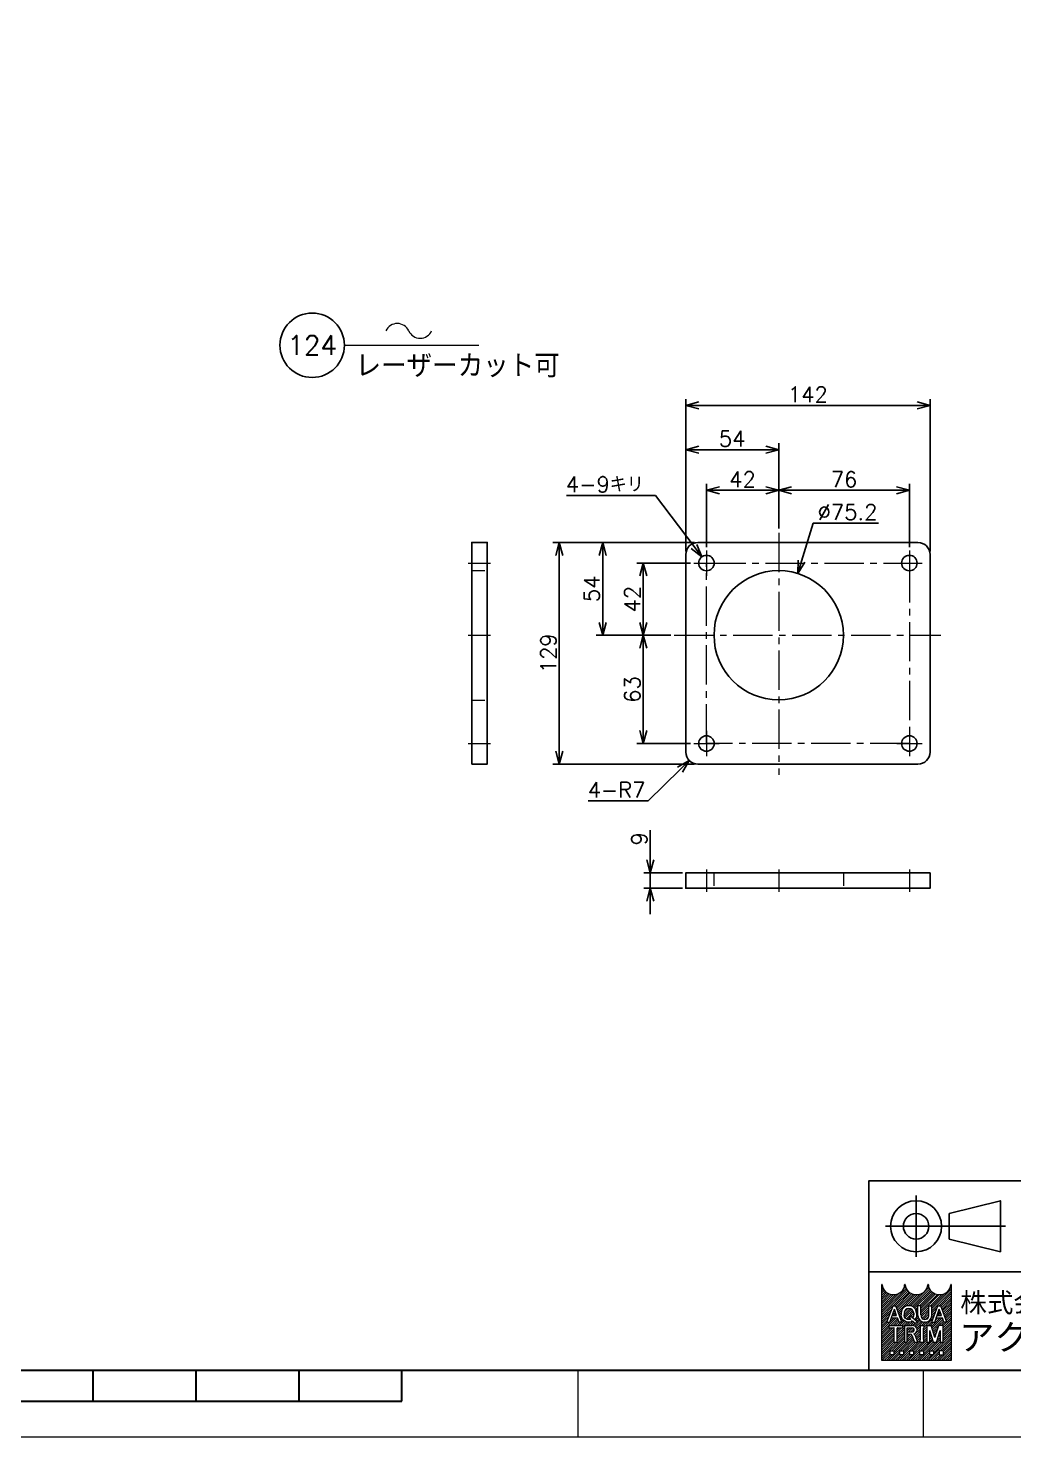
# Model space of a CAD drawing. Header units: millimetres. Extents: x 0 to 2485, y -14 to 1749.
# Drawn here: x 1363 to 1936, y 0 to 820 of the extents above; entities that cross this region are included whole.
import ezdxf
from ezdxf import colors
from ezdxf.entities.mleader import LeaderData, LeaderLine
from ezdxf.enums import TextEntityAlignment as Align
from ezdxf.math import Vec2, Vec3

# ---------------------------------------------------------------- set-up
doc = ezdxf.new("R2010")
doc.units = ezdxf.units.MM
doc.header["$LTSCALE"] = 1.2
doc.header["$PDMODE"] = 99
doc.header["$PDSIZE"] = 1
doc.linetypes.add('CENTER2', pattern=[28.575000000000003, 19.05, -3.175, 3.175, -3.175])
doc.linetypes.add('HIDDEN', pattern=[9.524999999999999, 6.35, -3.175])
for name, color, linetype, lineweight in [('04_HIDDEN', 2, 'HIDDEN', 13), ('05_CENTER', 4, 'CENTER2', 13), ('08_DIM', 3, 'Continuous', 13), ('90_FRAME', 5, 'Continuous', 35)]:
    doc.layers.add(name, color=color, linetype=linetype, lineweight=lineweight)
doc.layers.add('91_BLANK', color=5, linetype='Continuous', lineweight=0, plot=False)
doc.styles.add('KSS_TXT', font='txt.shx', dxfattribs={"bigfont": 'extfont2.shx'})
doc.styles.add('MS_G', font='MS Gothic.ttf')
doc.styles.get("Standard").update_dxf_attribs({"font": 'txt.shx', "bigfont": 'extfont2.shx'})
doc.dimstyles.new('KSS_DIM', dxfattribs={"dimscale": 3, "dimtxt": 3, "dimasz": 2.5, "dimexe": 1.25, "dimexo": 0.625, "dimtad": 1, "dimdsep": 46, "dimtxsty": 'KSS_TXT', "dimblk": 'OPEN30', "dimcen": 0, "dimazin": 2, "dimtfac": 0.75, "dimtmove": 0, "dimatfit": 3, "dimldrblk": 'OPEN30', "dimfxl": 1.25, "dimtolj": 1, "dimarcsym": 0})
doc.dimstyles.new('KSS_DIM$3', dxfattribs={"dimscale": 3, "dimtxt": 3, "dimasz": 2.5, "dimexe": 1.25, "dimexo": 0.625, "dimtad": 1, "dimtih": 1, "dimtoh": 1, "dimdsep": 46, "dimtxsty": 'KSS_TXT', "dimblk": 'OPEN30', "dimcen": 0, "dimazin": 2, "dimtfac": 0.75, "dimtofl": 0, "dimtmove": 0, "dimatfit": 3, "dimldrblk": 'OPEN30', "dimfxl": 1.25, "dimtolj": 1, "dimarcsym": 0})
doc.dimstyles.new('KSS_DIM$4', dxfattribs={"dimscale": 3, "dimtxt": 3, "dimasz": 2.5, "dimexe": 1.25, "dimexo": 0.625, "dimtad": 1, "dimtih": 1, "dimtoh": 1, "dimdsep": 46, "dimtxsty": 'KSS_TXT', "dimblk": 'OPEN30', "dimcen": 0, "dimse1": 1, "dimazin": 2, "dimtfac": 0.75, "dimtofl": 0, "dimtmove": 0, "dimatfit": 3, "dimldrblk": 'OPEN30', "dimfxl": 1.25, "dimtolj": 1, "dimarcsym": 0})

# ---------------------------------------------------------------- blocks, each defined once
blk = doc.blocks.new('_Open30')
at = {"color": 0, "linetype": 'ByBlock', "lineweight": -2}
for p, q in [((-1, 0.26794919), (0, 0)), ((0, 0), (-1, -0.26794919)), ((0, 0), (-1, 0))]:
    blk.add_line(p, q, dxfattribs=at)
blk = doc.blocks.new('*D153')
at = {"layer": '08_DIM', "color": 0, "lineweight": -2, "transparency": 16777216}
for p, q in [((1724.621135479661, 335.6425664907865), (1724.621135479661, 352.8925664907865)), ((1743.395389338264, 328.1425664907865), (1720.871135479661, 328.1425664907865)), ((1724.621135479661, 319.1425664907865), (1724.621135479661, 328.1425664907865)), ((1743.395389338264, 319.1425664907865), (1720.871135479661, 319.1425664907865)), ((1724.621135479661, 311.6425664907865), (1724.621135479661, 304.1425664907865))]:
    blk.add_line(p, q, dxfattribs=at)
at = {"layer": 'Defpoints', "color": 0, "transparency": 16777216}
for p in [(1724.621135479661, 328.1425664907865), (1745.270389338264, 328.1425664907865), (1745.270389338264, 319.1425664907865)]:
    blk.add_point(p, dxfattribs=at)
at = {"layer": '08_DIM', "color": 0, "lineweight": -2, "transparency": 16777216, "xscale": 7.5, "yscale": 7.5, "zscale": 7.5}
for p, rotation in [((1724.621135479661, 328.1425664907865), 270), ((1724.621135479661, 319.1425664907865), 90)]:
    blk.add_blockref('_Open30', p, dxfattribs=dict(at, rotation=rotation))
at = {"layer": '08_DIM', "color": 0, "transparency": 16777216, "insert": (1718.246135479661, 348.0175664907865), "char_height": 9, "attachment_point": 5, "rotation": 90, "style": 'KSS_TXT'}
blk.add_mtext('\\A1;9', dxfattribs=at)
blk = doc.blocks.new('*D204')
at = {"layer": '08_DIM', "color": 0, "lineweight": -2, "transparency": 16777216}
for p, q in [((1736.65188819762, 466.3889527481679), (1716.807289493286, 466.3889527481679)), ((1720.557289493286, 458.8889527481679), (1720.557289493286, 410.8889527522024)), ((1748.054338523503, 403.3889527522024), (1716.807289493286, 403.3889527522024))]:
    blk.add_line(p, q, dxfattribs=at)
at = {"layer": 'Defpoints', "color": 0, "transparency": 16777216}
for p in [(1738.52688819762, 466.3889527481679), (1720.557289493286, 403.3889527522024), (1749.929338523503, 403.3889527522024)]:
    blk.add_point(p, dxfattribs=at)
at = {"layer": '08_DIM', "color": 0, "lineweight": -2, "transparency": 16777216, "xscale": 7.5, "yscale": 7.5, "zscale": 7.5}
for p, rotation in [((1720.557289493286, 466.3889527481679), 90), ((1720.557289493286, 403.3889527522024), 270)]:
    blk.add_blockref('_Open30', p, dxfattribs=dict(at, rotation=rotation))
at = {"layer": '08_DIM', "color": 0, "transparency": 16777216, "insert": (1714.182289493286, 434.8889527501851), "char_height": 9, "attachment_point": 5, "rotation": 90, "style": 'KSS_TXT'}
blk.add_mtext('\\A1;63', dxfattribs=at)
blk = doc.blocks.new('*D205')
at = {"layer": '08_DIM', "color": 0, "lineweight": -2, "transparency": 16777216}
for p, q in [((1748.054338523503, 508.3889527522024), (1716.807289493286, 508.3889527522024)), ((1720.557289493286, 473.8889527481679), (1720.557289493286, 500.8889527522024)), ((1736.65188819762, 466.3889527481679), (1716.807289493286, 466.3889527481679))]:
    blk.add_line(p, q, dxfattribs=at)
at = {"layer": 'Defpoints', "color": 0, "transparency": 16777216}
for p in [(1720.557289493286, 508.3889527522024), (1749.929338523503, 508.3889527522024), (1738.52688819762, 466.3889527481679)]:
    blk.add_point(p, dxfattribs=at)
at = {"layer": '08_DIM', "color": 0, "lineweight": -2, "transparency": 16777216, "xscale": 7.5, "yscale": 7.5, "zscale": 7.5}
for p, rotation in [((1720.557289493286, 508.3889527522024), 90), ((1720.557289493286, 466.3889527481679), 270)]:
    blk.add_blockref('_Open30', p, dxfattribs=dict(at, rotation=rotation))
at = {"layer": '08_DIM', "color": 0, "transparency": 16777216, "insert": (1714.182289493286, 487.3889527501851), "char_height": 9, "attachment_point": 5, "rotation": 90, "style": 'KSS_TXT'}
blk.add_mtext('\\A1;42', dxfattribs=at)
blk = doc.blocks.new('*D206')
at = {"layer": '08_DIM', "color": 0, "lineweight": -2, "transparency": 16777216}
for p, q in [((1799.270389338376, 528.4255874169103), (1799.270389338376, 554.4764686447525)), ((1806.770389338376, 550.7264686447525), (1867.770389334906, 550.7264686447525)), ((1875.270389334906, 517.6050035636054), (1875.270389334906, 554.4764686447525))]:
    blk.add_line(p, q, dxfattribs=at)
at = {"layer": 'Defpoints', "color": 0, "transparency": 16777216}
for p in [(1875.270389334906, 550.7264686447525), (1799.270389338376, 526.5505874169103), (1875.270389334906, 515.7300035636054)]:
    blk.add_point(p, dxfattribs=at)
at = {"layer": '08_DIM', "color": 0, "lineweight": -2, "transparency": 16777216, "xscale": 7.5, "yscale": 7.5, "zscale": 7.5, "rotation": 180}
blk.add_blockref('_Open30', (1799.270389338376, 550.7264686447525), dxfattribs=at)
at = {"layer": '08_DIM', "color": 0, "lineweight": -2, "transparency": 16777216, "xscale": 7.5, "yscale": 7.5, "zscale": 7.5}
blk.add_blockref('_Open30', (1875.270389334906, 550.7264686447525), dxfattribs=at)
at = {"layer": '08_DIM', "color": 0, "transparency": 16777216, "insert": (1837.270389336641, 557.1014686447525), "char_height": 9, "attachment_point": 5, "style": 'KSS_TXT'}
blk.add_mtext('\\A1;76', dxfattribs=at)
blk = doc.blocks.new('*D207')
at = {"layer": '08_DIM', "color": 0, "lineweight": -2, "transparency": 16777216}
for p, q in [((1757.270389334906, 517.6050035636054), (1757.270389334906, 554.4764686447525)), ((1791.770389338376, 550.7264686447525), (1764.770389334906, 550.7264686447525)), ((1799.270389338376, 528.4255874169103), (1799.270389338376, 554.4764686447525))]:
    blk.add_line(p, q, dxfattribs=at)
at = {"layer": 'Defpoints', "color": 0, "transparency": 16777216}
for p in [(1757.270389334906, 550.7264686447525), (1799.270389338376, 526.5505874169103), (1757.270389334906, 515.7300035636054)]:
    blk.add_point(p, dxfattribs=at)
at = {"layer": '08_DIM', "color": 0, "lineweight": -2, "transparency": 16777216, "xscale": 7.5, "yscale": 7.5, "zscale": 7.5, "rotation": 180}
blk.add_blockref('_Open30', (1757.270389334906, 550.7264686447525), dxfattribs=at)
at = {"layer": '08_DIM', "color": 0, "lineweight": -2, "transparency": 16777216, "xscale": 7.5, "yscale": 7.5, "zscale": 7.5}
blk.add_blockref('_Open30', (1799.270389338376, 550.7264686447525), dxfattribs=at)
at = {"layer": '08_DIM', "color": 0, "transparency": 16777216, "insert": (1778.270389336641, 557.1014686447525), "char_height": 9, "attachment_point": 5, "style": 'KSS_TXT'}
blk.add_mtext('\\A1;42', dxfattribs=at)
blk = doc.blocks.new('*D200')
at = {"layer": '08_DIM', "color": 0, "lineweight": -2, "transparency": 16777216}
for p, q in [((1750.395389334906, 520.3889527522024), (1667.975850933384, 520.3889527522024)), ((1671.725850933384, 512.8889527522024), (1671.725850933384, 398.8889527522024)), ((1750.395389334906, 391.3889527522024), (1667.975850933384, 391.3889527522024))]:
    blk.add_line(p, q, dxfattribs=at)
at = {"layer": 'Defpoints', "color": 0, "transparency": 16777216}
for p in [(1752.270389334906, 520.3889527522024), (1671.725850933384, 391.3889527522024), (1752.270389334906, 391.3889527522024)]:
    blk.add_point(p, dxfattribs=at)
at = {"layer": '08_DIM', "color": 0, "lineweight": -2, "transparency": 16777216, "xscale": 7.5, "yscale": 7.5, "zscale": 7.5}
for p, rotation in [((1671.725850933384, 520.3889527522024), 90), ((1671.725850933384, 391.3889527522024), 270)]:
    blk.add_blockref('_Open30', p, dxfattribs=dict(at, rotation=rotation))
at = {"layer": '08_DIM', "color": 0, "transparency": 16777216, "insert": (1665.350850933384, 455.8889527522024), "char_height": 9, "attachment_point": 5, "rotation": 90, "style": 'KSS_TXT'}
blk.add_mtext('\\A1;129', dxfattribs=at)
blk = doc.blocks.new('*D201')
at = {"layer": '08_DIM', "color": 0, "lineweight": -2, "transparency": 16777216}
for p, q in [((1750.395389334906, 520.3889527522024), (1693.234846497611, 520.3889527522024)), ((1696.984846497611, 473.8889527481679), (1696.984846497611, 512.8889527522024)), ((1736.65188819762, 466.3889527481679), (1693.234846497611, 466.3889527481679))]:
    blk.add_line(p, q, dxfattribs=at)
at = {"layer": 'Defpoints', "color": 0, "transparency": 16777216}
for p in [(1696.984846497611, 520.3889527522024), (1752.270389334906, 520.3889527522024), (1738.52688819762, 466.3889527481679)]:
    blk.add_point(p, dxfattribs=at)
at = {"layer": '08_DIM', "color": 0, "lineweight": -2, "transparency": 16777216, "xscale": 7.5, "yscale": 7.5, "zscale": 7.5}
for p, rotation in [((1696.984846497611, 520.3889527522024), 90), ((1696.984846497611, 466.3889527481679), 270)]:
    blk.add_blockref('_Open30', p, dxfattribs=dict(at, rotation=rotation))
at = {"layer": '08_DIM', "color": 0, "transparency": 16777216, "insert": (1690.603596497611, 493.3889527501851), "char_height": 9, "attachment_point": 5, "rotation": 90, "style": 'KSS_TXT'}
blk.add_mtext('\\A1;54', dxfattribs=at)
blk = doc.blocks.new('*D202')
at = {"layer": '08_DIM', "color": 0, "lineweight": -2, "transparency": 16777216}
for p, q in [((1745.270389334906, 515.2639527522024), (1745.270389334906, 603.8538104390391)), ((1879.770389334906, 600.1038104390391), (1752.770389334906, 600.1038104390391)), ((1887.270389334906, 515.2639527522024), (1887.270389334906, 603.8538104390391))]:
    blk.add_line(p, q, dxfattribs=at)
at = {"layer": 'Defpoints', "color": 0, "transparency": 16777216}
for p in [(1745.270389334906, 600.1038104390391), (1745.270389334906, 513.3889527522024), (1887.270389334906, 513.3889527522024)]:
    blk.add_point(p, dxfattribs=at)
at = {"layer": '08_DIM', "color": 0, "lineweight": -2, "transparency": 16777216, "xscale": 7.5, "yscale": 7.5, "zscale": 7.5, "rotation": 180}
blk.add_blockref('_Open30', (1745.270389334906, 600.1038104390391), dxfattribs=at)
at = {"layer": '08_DIM', "color": 0, "lineweight": -2, "transparency": 16777216, "xscale": 7.5, "yscale": 7.5, "zscale": 7.5}
blk.add_blockref('_Open30', (1887.270389334906, 600.1038104390391), dxfattribs=at)
at = {"layer": '08_DIM', "color": 0, "transparency": 16777216, "insert": (1816.270389334906, 606.4788104390391), "char_height": 9, "attachment_point": 5, "style": 'KSS_TXT'}
blk.add_mtext('\\A1;142', dxfattribs=at)
blk = doc.blocks.new('*D203')
at = {"layer": '08_DIM', "color": 0, "lineweight": -2, "transparency": 16777216}
for p, q in [((1745.270389334906, 515.2639527522024), (1745.270389334906, 578.1112385497408)), ((1791.770389338376, 574.3612385497408), (1752.770389334906, 574.3612385497408)), ((1799.270389338376, 528.4255874169103), (1799.270389338376, 578.1112385497408))]:
    blk.add_line(p, q, dxfattribs=at)
at = {"layer": 'Defpoints', "color": 0, "transparency": 16777216}
for p in [(1745.270389334906, 574.3612385497408), (1799.270389338376, 526.5505874169103), (1745.270389334906, 513.3889527522024)]:
    blk.add_point(p, dxfattribs=at)
at = {"layer": '08_DIM', "color": 0, "lineweight": -2, "transparency": 16777216, "xscale": 7.5, "yscale": 7.5, "zscale": 7.5, "rotation": 180}
blk.add_blockref('_Open30', (1745.270389334906, 574.3612385497408), dxfattribs=at)
at = {"layer": '08_DIM', "color": 0, "lineweight": -2, "transparency": 16777216, "xscale": 7.5, "yscale": 7.5, "zscale": 7.5}
blk.add_blockref('_Open30', (1799.270389338376, 574.3612385497408), dxfattribs=at)
at = {"layer": '08_DIM', "color": 0, "transparency": 16777216, "insert": (1772.270389336641, 580.7424885497409), "char_height": 9, "attachment_point": 5, "style": 'KSS_TXT'}
blk.add_mtext('\\A1;54', dxfattribs=at)
blk = doc.blocks.new('*D198')
at = {"layer": '08_DIM', "color": 0, "lineweight": -2, "transparency": 16777216}
for p, q in [((1675.869194992461, 547.8015002441746), (1727.696278325794, 547.8015002441746)), ((1727.696278325794, 547.8015002441746), (1750.068098314646, 517.9872340597699))]:
    blk.add_line(p, q, dxfattribs=at)
at = {"layer": 'Defpoints', "color": 0, "transparency": 16777216}
for p in [(1754.569530202308, 511.9883082425312), (1759.971248467504, 504.7895972618445)]:
    blk.add_point(p, dxfattribs=at)
at = {"layer": '08_DIM', "color": 0, "lineweight": -2, "transparency": 16777216, "xscale": 7.5, "yscale": 7.5, "zscale": 7.5, "rotation": 306.8835723898449}
blk.add_blockref('_Open30', (1754.569530202308, 511.9883082425312), dxfattribs=at)
at = {"layer": '08_DIM', "color": 0, "transparency": 16777216, "insert": (1698.221278325794, 554.1765002441746), "char_height": 9, "attachment_point": 5, "style": 'KSS_TXT'}
blk.add_mtext('\\A1;4-9キリ', dxfattribs=at)
blk = doc.blocks.new('*D199')
at = {"layer": '08_DIM', "color": 0, "lineweight": -2, "transparency": 16777216}
for p, q in [((1723.408336293333, 370.0240805660626), (1741.928654005235, 388.2253652767567)), ((1688.533336293332, 370.0240805660626), (1723.408336293333, 370.0240805660626))]:
    blk.add_line(p, q, dxfattribs=at)
at = {"layer": 'Defpoints', "color": 0, "transparency": 16777216}
for p in [(1747.277827451617, 393.4823932812977), (1752.270389334906, 398.3889527522025)]:
    blk.add_point(p, dxfattribs=at)
at = {"layer": '08_DIM', "color": 0, "lineweight": -2, "transparency": 16777216, "xscale": 7.5, "yscale": 7.5, "zscale": 7.5, "rotation": 44.50223347000259}
blk.add_blockref('_Open30', (1747.277827451617, 393.4823932812977), dxfattribs=at)
at = {"layer": '08_DIM', "color": 0, "transparency": 16777216, "insert": (1705.033336293332, 376.3990805660626), "char_height": 9, "attachment_point": 5, "style": 'KSS_TXT'}
blk.add_mtext('\\A1;4-R7', dxfattribs=at)
blk = doc.blocks.new('AM_BALLOON1')
at = {"transparency": 16777216}
blk.add_circle((0, 0), 5, dxfattribs=at)
blk.add_attdef('B_NUMBER', text='', height=3, dxfattribs=at).set_placement((0, 0), align=Align.MIDDLE_CENTER)
blk = doc.blocks.new('_OPEN')
at = {"color": 0, "linetype": 'ByBlock'}
for p, q in [((-1, 0.1666666666666666), (0, 0)), ((0, 0), (-1, -0.1666666666666666)), ((0, 0), (-1, 0))]:
    blk.add_line(p, q, dxfattribs=at)
blk = doc.blocks.new('p1ba05')
for centre, start, end in [((-2.953558874599082, 0.2854771617432377), 24.22763733453314, 155.5757785718213), ((0, 1.620669598395743), 204.2276373345332, 335.5757785718214)]:
    blk.add_arc(centre, 1.620669598395854, start, end)
blk = doc.blocks.new('*D212')
at = {"layer": '08_DIM', "color": 0, "lineweight": -2, "transparency": 16777216}
for p, q in [((1819.389371895698, 531.6614497970861), (1812.554853937741, 509.4880594713584)), ((1857.326871895698, 531.6614497970861), (1819.389371895698, 531.6614497970861))]:
    blk.add_line(p, q, dxfattribs=at)
at = {"layer": 'Defpoints', "color": 0, "transparency": 16777216}
for p in [(1810.345685766845, 502.3208022558886), (1788.19509290667, 430.4571032421115)]:
    blk.add_point(p, dxfattribs=at)
at = {"layer": '08_DIM', "color": 0, "lineweight": -2, "transparency": 16777216, "xscale": 7.5, "yscale": 7.5, "zscale": 7.5, "rotation": 252.8690995168008}
blk.add_blockref('_Open30', (1810.345685766845, 502.3208022558886), dxfattribs=at)
at = {"layer": '08_DIM', "color": 0, "transparency": 16777216, "insert": (1839.295621895698, 538.0426997970861), "char_height": 9, "attachment_point": 5, "style": 'KSS_TXT'}
blk.add_mtext('\\A1;%%C75.2', dxfattribs=at)

msp = doc.modelspace()

# ---------------------------------------------------------------- hatches: boundary and pattern name
at = {"layer": '90_FRAME', "lineweight": 5}
h = msp.add_hatch(dxfattribs=at)
h.set_pattern_fill('_USER', color=4, scale=0.8999999999999999, angle=45, pattern_type=0)
h.set_pattern_definition([(44.99999999999999, (1.618676378711825e-06, 2.253505044791382e-07), (-0.6363961030678926, 0.6363961030678927), [])])
edge = h.paths.add_edge_path()
edge.add_arc((1899.588008470259, 88.53322716643078), 0.1921192019992239, 90, 180)
edge.add_ellipse((1892.863836400286, 88.53322716643078), major_axis=(-6.532052867973612, 0), ratio=0.8823529411764706, start_angle=360, end_angle=540, ccw=False)
edge.add_arc((1886.139664330313, 88.53322716643078), 0.1921192019992239, 3.187317984128255, 180.0000000000261)
edge.add_ellipse((1879.41549226034, 88.53322716643078), major_axis=(-6.532052867973612, 0), ratio=0.8823529411764706, start_angle=360, end_angle=540, ccw=False)
edge.add_arc((1872.691320190367, 88.53322716643078), 0.1921192019992239, 3.187317984128255, 180)
edge.add_ellipse((1865.967148120394, 88.53322716643078), major_axis=(-6.532052867973612, 0), ratio=0.8823529411764706, start_angle=360, end_angle=540, ccw=False)
edge.add_arc((1859.242976050421, 88.53322716643078), 0.1921192019992239, 3.187317984128255, 90)
edge.add_line((1859.242976050421, 88.72534636843164), (1859.242976050421, 44.34581070661051))
edge.add_line((1859.242976050421, 44.34581070660914), (1899.588008470258, 44.34581070660914))
edge.add_line((1899.588008470259, 44.34581070660914), (1899.588008470259, 88.72534636842892))
h.paths.add_polyline_path([(1865.74865887596, 76.27328990631185), (1867.341559405915, 76.27328990631185), (1870.963850786919, 66.71343841482911), (1870.963850786919, 66.66732980635032), (1869.2393479806, 66.66732980635032), (1868.337576118184, 69.19979812090804), (1864.79106600409, 69.19979812090804), (1865.310986605243, 70.65990405610154), (1867.817655517034, 70.65990405610154), (1866.545109140937, 74.2336276447283), (1863.850870301277, 66.66732980635032), (1862.126367494956, 66.66732980635032), (1862.126367494956, 66.71343841482911)], flags=16)
edge = h.paths.add_edge_path(flags=16)
edge.add_ellipse((1874.972878663752, 72.04666746232823), major_axis=(-4.41874164598215, 0), ratio=0.9565217391304345, start_angle=180, end_angle=360, ccw=False)
edge.add_line((1879.391620309734, 72.04666746232823), (1879.391620309734, 70.89395225033257))
edge.add_ellipse((1874.972878663752, 70.89395225033257), major_axis=(-4.41874164598215, 0), ratio=0.9565217391304345, start_angle=142.1052553177129, end_angle=180, ccw=False)
edge.add_line((1878.459886325773, 68.2979065570932), (1877.221842591249, 69.31806840973667))
edge.add_ellipse((1874.972878663752, 71.00699150604413), major_axis=(2.81759339068797, 0), ratio=0.9950358206786509, start_angle=-37.0427632869818, end_angle=0)
edge.add_line((1877.790468517371, 71.00688266811056), (1877.790468517371, 71.93362820661667))
edge.add_ellipse((1874.972878663752, 71.93362820661667), major_axis=(2.817589853618108, 0), ratio=0.9947182625257323, start_angle=360, end_angle=540)
edge.add_line((1872.155288810134, 71.93362820661667), (1872.155288810134, 71.00689270001811))
edge.add_ellipse((1874.972878663752, 71.00699150604413), major_axis=(2.81759339068797, 0), ratio=0.9950358206786509, start_angle=-180, end_angle=-65.75794872216291)
edge.add_line((1876.129760979784, 68.45060992556154), (1875.34529510154, 69.21408306621669))
edge.add_line((1875.345295101539, 69.21408306621532), (1876.196278994499, 70.1177094440888))
edge.add_line((1876.196278994499, 70.11770944409017), (1879.754446946412, 67.18573934592968))
edge.add_line((1879.754446946411, 67.18573934592831), (1878.642552396182, 66.00506218703885))
edge.add_line((1878.642552396185, 66.00506218704021), (1877.30683889076, 67.30503126572484))
edge.add_ellipse((1874.972878663752, 70.89395225033257), major_axis=(-4.41874164598215, 0), ratio=0.9565217391304345, start_angle=0, end_angle=121.88362473889401, ccw=False)
edge.add_line((1870.55413701777, 70.89395225033257), (1870.55413701777, 72.04666746232823))
h.paths.add_polyline_path([(1871.249574377066, 64.74613778635802), (1871.249574377066, 63.40130337236286), (1868.367786347077, 63.40130337236286, 0.4142135623730951), (1868.175667145076, 63.20918417036336), (1868.175667145076, 55.1401776863965), (1866.446594327085, 55.1401776863965), (1866.446594327085, 63.20918417036336, 0.4142135623730951), (1866.254475125087, 63.40130337236286), (1863.372687095098, 63.40130337236286), (1863.372687095098, 64.74613778635802)], flags=16)
edge = h.paths.add_edge_path(flags=16)
edge.add_line((1872.344622613788, 64.74613778635802), (1876.76336425977, 64.74613778635802))
edge.add_ellipse((1876.763364259767, 62.2192094035824), major_axis=(-3.101209406909273, 5.696829260485673e-16), ratio=0.8148203011203055, start_angle=111.38697473498539, end_angle=270, ccw=False)
edge.add_arc((1877.238942736611, 58.79466770490279), 1.256113525283169, 22.272952259934925, 58.5531130129101, ccw=False)
edge.add_line((1878.401336056555, 59.270759038731), (1880.056692868675, 55.2170253671963))
edge.add_line((1880.056692868676, 55.2170253671963), (1880.056692868676, 55.1401776863965))
edge.add_line((1880.056692868676, 55.1401776863965), (1878.193136609285, 55.1401776863965))
edge.add_line((1878.193136609285, 55.1401776863965), (1876.730737681288, 59.21078879285022))
edge.add_arc((1876.017858690681, 58.92380421281149), 0.7684768079969029, 21.92829786654815, 90)
edge.add_line((1876.017858690681, 59.69228102080677), (1874.131331192379, 59.69228102080677))
edge.add_line((1874.131331192378, 59.69228102080677), (1874.131331192378, 61.03711543480193))
edge.add_line((1874.131331192378, 61.03711543480193), (1876.993907302165, 61.03711543480193))
edge.add_arc((1876.952688461248, 62.2192094035824), 1.182812387436692, 271.9970571044071, 448.0029428955929)
edge.add_line((1876.993907302169, 63.40130337236286), (1874.073695431781, 63.40130337236286))
edge.add_line((1874.07369543178, 63.40130337236286), (1874.07369543178, 55.1401776863965))
edge.add_line((1874.07369543178, 55.1401776863965), (1872.344622613787, 55.1401776863965))
edge.add_line((1872.344622613788, 55.1401776863965), (1872.344622613788, 64.74613778635802))
h.paths.add_polyline_path([(1880.279711314415, 76.27328990631185), (1882.008784132409, 76.27328990631185), (1882.008784132409, 70.89395225033257, 0.175030561155744), (1882.77154886013, 68.69229825490964, 0.2571496110314638), (1885.85688025267, 68.69229825490964, 0.1750305611562702), (1886.619644980389, 70.8939522503394), (1886.619644980389, 76.27328990631185), (1888.348717798383, 76.27328990631185), (1888.348717798383, 70.54640406355583, -0.3793912406243967), (1884.602393359398, 66.66732980635032), (1884.026035753398, 66.66732980635032, -0.3793912406243716), (1880.279711314415, 70.54640406355583)], flags=16)
h.paths.add_polyline_path([(1881.51362483408, 64.74613778635802), (1883.626936056073, 64.74613778635802), (1883.626936056073, 63.40130337236286, 0.4142135623730951), (1883.434816854075, 63.20918417036336), (1883.434816854075, 56.6771313023898, 0.4142135623730951), (1883.626936056073, 56.48501210039166), (1883.626936056073, 55.1401776863965), (1881.51362483408, 55.1401776863965), (1881.51362483408, 56.48501210039166, 0.4142135623730951), (1881.705744036081, 56.6771313023898), (1881.705744036081, 63.20918417036336, 0.4142135623730951), (1881.51362483408, 63.40130337236286)], flags=16)
h.paths.add_polyline_path([(1885.357880967784, 64.74613778635802), (1887.86687885384, 64.74613778635802), (1890.160861017764, 57.76948065171172), (1892.454843181689, 64.74613778635802), (1894.965433245796, 64.74613778635802), (1894.965433245796, 55.1401776863965), (1893.236360427805, 55.1401776863965), (1893.236360427805, 61.86434975636956), (1891.025397426761, 55.1401776863965), (1889.29632460877, 55.1401776863965), (1887.085361607724, 61.86434975636956), (1887.086953785778, 55.1401776863965), (1885.357880967784, 55.1401776863965)], flags=16)
h.paths.add_polyline_path([(1891.873663518764, 76.27328990631185), (1893.466564048719, 76.27328990631185), (1897.088855429723, 66.71343841482911), (1897.088855429723, 66.66732980635032), (1895.364352623402, 66.66732980635032), (1894.462580760988, 69.19979812090804), (1890.916070646894, 69.19979812090804), (1891.435991248044, 70.65990405610154), (1893.942660159838, 70.65990405610154), (1892.670113783741, 74.2336276447283), (1889.975874944079, 66.66732980635032), (1888.251372137757, 66.66732980635032), (1888.251372137757, 66.71343841482911)], flags=16)
h.paths.add_polyline_path([(1863.853836898403, 50.10938676658606), (1866.159267322392, 50.10938676658606), (1866.159267322392, 47.80395634259611), (1863.853836898403, 47.80395634259611)], flags=16)
h.paths.add_polyline_path([(1869.61741295838, 50.10938676658606), (1871.922843382369, 50.10938676658606), (1871.922843382369, 47.80395634259611), (1869.61741295838, 47.80395634259611)], flags=16)
h.paths.add_polyline_path([(1875.380989018357, 50.10938676658606), (1877.686419442346, 50.10938676658606), (1877.686419442346, 47.80395634259611), (1875.380989018357, 47.80395634259611)], flags=16)
h.paths.add_polyline_path([(1881.144565078334, 50.10938676658606), (1883.449995502323, 50.10938676658606), (1883.449995502323, 47.80395634259611), (1881.144565078334, 47.80395634259611)], flags=16)
h.paths.add_polyline_path([(1886.908141138311, 50.10938676658606), (1889.2135715623, 50.10938676658606), (1889.2135715623, 47.80395634259611), (1886.908141138311, 47.80395634259611)], flags=16)
h.paths.add_polyline_path([(1892.671717198288, 50.10938676658606), (1894.977147622277, 50.10938676658606), (1894.977147622277, 47.80395634259611), (1892.671717198288, 47.80395634259611)], flags=16)

# ---------------------------------------------------------------- linework, layer by layer
at = {"color": 0}
for points in [[(1620.799498972701, 391.3889527429219), (1620.799498972701, 520.3889527429219), (1629.799498972701, 520.3889527429219), (1629.799498972701, 391.3889527429219)], [(1887.270389338264, 328.1425664907865), (1745.270389338264, 328.1425664907865), (1745.270389338264, 319.1425664907865), (1887.270389338264, 319.1425664907865)]]:
    msp.add_lwpolyline(points, close=True, dxfattribs=at)
msp.add_lwpolyline([(1880.270389336642, 391.3889527459596), (1752.270389336642, 391.3889527459596, -0.414213562373095), (1745.270389336642, 398.3889527459596), (1745.270389336642, 513.3889527459596, -0.414213562373095), (1752.270389336642, 520.3889527459596), (1880.270389336642, 520.3889527459596, -0.414213562373095), (1887.270389336642, 513.3889527459596), (1887.270389336642, 398.3889527459596, -0.414213562373095)], format="xyb", close=True, dxfattribs=at)
for centre, radius in [((1757.270389336642, 508.3889527459451), 4.5), ((1875.270389336642, 508.3889527459451), 4.5), ((1799.270389336642, 466.3889527459596), 37.60000000304046), ((1757.270389336642, 403.3889527459451), 4.5), ((1875.270389336642, 403.3889527459451), 4.5)]:
    msp.add_circle(centre, radius, dxfattribs=at)
at = {"layer": '04_HIDDEN'}
for p, q in [((1620.799498972701, 504.1389527396695), (1629.799498972701, 504.1389527396695)), ((1620.799498972701, 428.6389527429219), (1629.799498972701, 428.6389527429219)), ((1761.520389341524, 328.1425664907865), (1761.520389341524, 319.1425664907865)), ((1837.020389338264, 328.1425664907865), (1837.020389338264, 319.1425664907865))]:
    msp.add_line(p, q, dxfattribs=at)
at = {"layer": '05_CENTER'}
for p, q in [((1799.270389338384, 526.0188520635611), (1799.270389338376, 385.2273180874945)), ((1618.799498972701, 508.3889527412957), (1631.799498972701, 508.3889527412957)), ((1749.929338525239, 508.3889527459596), (1764.611440148044, 508.3889527459596)), ((1757.270389336642, 515.7300035573335), (1757.270389336642, 501.0479019345566)), ((1867.929338525239, 508.3889527459596), (1882.611440148044, 508.3889527459596)), ((1875.270389336642, 515.7300035573335), (1875.270389336642, 501.0479019345566)), ((1618.799498972701, 466.3889527412957), (1631.799498972701, 466.3889527412957)), ((1738.52688819762, 466.3889527481679), (1893.650942895026, 466.3889527481679)), ((1757.270389336642, 410.7300035573335), (1757.270389336642, 396.0479019345566)), ((1875.270389336642, 410.7300035573335), (1875.270389336642, 396.0479019345566)), ((1618.799498972701, 403.3889527412994), (1631.799498972701, 403.3889527412994)), ((1749.929338525239, 403.3889527459596), (1764.611440148044, 403.3889527459596)), ((1867.929338525239, 403.3889527459596), (1882.611440148044, 403.3889527459596)), ((1757.270389339894, 330.1425664907865), (1757.270389339894, 317.1425664907865)), ((1799.270389339894, 330.1425664907865), (1799.270389339894, 317.1425664907865)), ((1875.270389339894, 330.1425664907865), (1875.270389339894, 317.1425664907865))]:
    msp.add_line(p, q, dxfattribs=at)
msp.add_lwpolyline([(1757.270389334906, 508.3889527522024), (1875.270389334906, 508.3889527522024), (1875.270389334906, 403.3889527522024), (1757.270389334906, 403.3889527522024)], close=True, dxfattribs=at)
at = {"layer": '08_DIM'}
msp.add_line((1546.807112460921, 635.0937880433848), (1624.868288206097, 635.0937880433848), dxfattribs=at)
at = {"layer": '90_FRAME', "color": 0, "lineweight": 25}
for p, q in [((1879.189293480964, 104.6883611794999), (1879.189293480964, 140.3283611793556)), ((1861.369293481036, 122.508361179425), (1931.164293480753, 122.508361179425)), ((2095.038222051475, 95.99050403667542), (1851.716793481075, 95.99050403667542))]:
    msp.add_line(p, q, dxfattribs=at)
at = {"layer": '90_FRAME', "color": 4, "lineweight": 5}
for p, q in [((1859.242976050421, 44.34581070660914), (1859.242976050421, 88.72534636843164)), ((1899.588008470259, 88.72534636843164), (1899.588008470259, 44.34581070660914)), ((1862.126367494956, 66.71343841482911), (1865.74865887596, 76.27328990631185)), ((1863.850870301277, 66.66732980635032), (1866.545109140937, 74.2336276447283)), ((1865.74865887596, 76.27328990631185), (1867.341559405915, 76.27328990631185)), ((1867.817655517034, 70.65990405610154), (1866.545109140937, 74.2336276447283)), ((1870.963850786919, 66.71343841482911), (1867.341559405915, 76.27328990631185)), ((1880.279711314415, 70.54640406355583), (1880.279711314415, 76.27328990631185)), ((1882.008784132409, 76.27328990631185), (1880.279711314415, 76.27328990631185)), ((1882.008784132409, 70.89395225033257), (1882.008784132409, 76.27328990631185)), ((1886.619644980389, 70.89395225033257), (1886.619644980389, 76.27328990631185)), ((1886.619644980389, 76.27328990631185), (1888.348717798383, 76.27328990631185)), ((1888.251372137757, 66.71343841482911), (1891.873663518764, 76.27328990631185)), ((1888.348717798383, 70.54640406355583), (1888.348717798383, 76.27328990631185)), ((1889.975874944079, 66.66732980635032), (1892.670113783741, 74.2336276447283)), ((1891.873663518764, 76.27328990631185), (1893.466564048719, 76.27328990631185)), ((1893.942660159838, 70.65990405610154), (1892.670113783741, 74.2336276447283)), ((1897.088855429723, 66.71343841482911), (1893.466564048719, 76.27328990631185)), ((1862.126367494956, 66.66732980635032), (1862.126367494956, 66.71343841482911)), ((1862.126367494956, 66.71343841482911), (1862.126367494956, 66.71343841482911)), ((1862.126367494956, 66.66732980635032), (1862.126367494956, 66.71343841482911)), ((1862.126367494956, 66.66732980635032), (1863.850870301277, 66.66732980635032)), ((1864.79106600409, 69.19979812090804), (1865.310986605243, 70.65990405610154)), ((1864.79106600409, 69.19979812090804), (1868.337576118184, 69.19979812090804)), ((1865.310986605243, 70.65990405610154), (1867.817655517034, 70.65990405610154)), ((1869.2393479806, 66.66732980635032), (1868.337576118184, 69.19979812090804)), ((1870.963850786919, 66.66732980635032), (1869.2393479806, 66.66732980635032)), ((1870.55413701777, 72.04666746232823), (1870.55413701777, 70.89395225033257)), ((1870.963850786919, 66.66732980635032), (1870.963850786919, 66.71343841482911)), ((1872.155288810134, 71.93362820661667), (1872.155288810134, 71.01145603702042)), ((1875.345295101539, 69.21408306621532), (1876.196278994499, 70.11770944409017)), ((1875.345295101539, 69.21408306621532), (1876.129760979784, 68.45060992556154)), ((1876.196278994499, 70.11770944409017), (1879.754446946411, 67.18573934592831)), ((1877.221842591249, 69.31806840973667), (1878.459886325773, 68.2979065570932)), ((1877.30683889076, 67.30503126572484), (1878.642552396185, 66.00506218704021)), ((1877.790468517371, 71.93362820661667), (1877.790468517371, 71.01145603702042)), ((1878.642552396185, 66.00506218704021), (1879.754446946411, 67.18573934592831)), ((1879.391620309734, 72.04666746232823), (1879.391620309734, 70.89395225033257)), ((1884.602393359398, 66.66732980635032), (1884.0260357534, 66.66732980635032)), ((1888.251372137757, 66.66732980635032), (1888.251372137757, 66.71343841482911)), ((1888.251372137757, 66.71343841482911), (1888.251372137757, 66.71343841482911)), ((1888.251372137757, 66.66732980635032), (1888.251372137757, 66.71343841482911)), ((1888.251372137757, 66.66732980635032), (1889.975874944079, 66.66732980635032)), ((1890.916070646894, 69.19979812090804), (1891.435991248044, 70.65990405610154)), ((1890.916070646894, 69.19979812090804), (1894.462580760988, 69.19979812090804)), ((1891.435991248044, 70.65990405610154), (1893.942660159838, 70.65990405610154)), ((1895.364352623402, 66.66732980635032), (1894.462580760988, 69.19979812090804)), ((1897.088855429723, 66.66732980635032), (1895.364352623402, 66.66732980635032)), ((1897.088855429723, 66.66732980635032), (1897.088855429723, 66.71343841482911)), ((1863.372687095098, 64.74613778635802), (1871.249574377066, 64.74613778635802)), ((1863.372687095098, 64.74613778635802), (1863.372687095098, 63.40130337236286)), ((1863.372687095098, 63.40130337236286), (1866.254475125087, 63.40130337236286)), ((1866.446594327085, 55.1401776863965), (1866.446594327085, 63.20918417036336)), ((1868.175667145076, 55.1401776863965), (1868.175667145076, 63.20918417036336)), ((1868.367786347077, 63.40130337236286), (1871.249574377066, 63.40130337236286)), ((1871.249574377066, 64.74613778635802), (1871.249574377066, 63.40130337236286)), ((1872.344622613788, 64.74613778635802), (1872.344622613788, 55.1401776863965)), ((1872.344622613788, 64.74613778635802), (1876.763364259767, 64.74613778635802)), ((1874.07369543178, 55.1401776863965), (1874.07369543178, 63.40130337236286)), ((1874.07369543178, 63.40130337236286), (1876.993907302169, 63.40130337236286)), ((1874.131331192378, 59.69228102080677), (1874.131331192378, 61.03711543480193)), ((1874.131331192378, 61.03711543480193), (1876.993907302169, 61.03711543480193)), ((1874.131331192378, 59.69228102080677), (1876.017858690681, 59.69228102080677)), ((1876.730737681288, 59.21078879285022), (1878.193136609285, 55.1401776863965)), ((1878.401336056555, 59.27075903873236), (1880.056692868676, 55.2170253671963)), ((1881.51362483408, 64.74613778635802), (1883.626936056073, 64.74613778635802)), ((1881.51362483408, 64.74613778635802), (1881.51362483408, 63.40130337236286)), ((1881.705744036081, 56.6771313023898), (1881.705744036081, 63.20918417036336)), ((1883.434816854075, 56.6771313023898), (1883.434816854075, 63.20918417036336)), ((1883.626936056073, 64.74613778635802), (1883.626936056073, 63.40130337236286)), ((1885.357880967784, 64.74613778635802), (1885.357880967784, 55.1401776863965)), ((1885.357880967784, 64.74613778635802), (1887.86687885384, 64.74613778635802)), ((1887.086953785778, 55.1401776863965), (1887.085361607724, 61.86434975636956)), ((1889.29632460877, 55.1401776863965), (1887.085361607724, 61.86434975636956)), ((1890.160861017764, 57.76948065171172), (1887.86687885384, 64.74613778635802)), ((1890.160861017764, 57.76948065171172), (1892.454843181689, 64.74613778635802)), ((1891.025397426761, 55.1401776863965), (1893.236360427805, 61.86434975636956)), ((1894.965433245796, 64.74613778635802), (1892.454843181689, 64.74613778635802)), ((1893.236360427805, 61.86434975636956), (1893.236360427805, 55.1401776863965)), ((1894.965433245796, 55.1401776863965), (1894.965433245796, 64.74613778635802)), ((1863.853836898403, 50.10938676658606), (1866.159267322392, 50.10938676658606)), ((1863.853836898403, 50.10938676658606), (1863.853836898403, 47.80395634259611)), ((1866.159267322392, 50.10938676658606), (1866.159267322392, 47.80395634259611)), ((1866.446594327085, 55.1401776863965), (1868.175667145076, 55.1401776863965)), ((1869.61741295838, 50.10938676658606), (1871.922843382369, 50.10938676658606)), ((1869.61741295838, 50.10938676658606), (1869.61741295838, 47.80395634259611)), ((1871.922843382369, 50.10938676658606), (1871.922843382369, 47.80395634259611)), ((1872.344622613788, 55.1401776863965), (1874.07369543178, 55.1401776863965)), ((1875.380989018357, 50.10938676658606), (1877.686419442346, 50.10938676658606)), ((1875.380989018357, 50.10938676658606), (1875.380989018357, 47.80395634259611)), ((1877.686419442346, 50.10938676658606), (1877.686419442346, 47.80395634259611)), ((1878.193136609285, 55.1401776863965), (1880.056692868676, 55.1401776863965)), ((1880.056692868676, 55.2170253671963), (1880.056692868676, 55.1401776863965)), ((1881.144565078334, 50.10938676658606), (1883.449995502323, 50.10938676658606)), ((1881.144565078334, 50.10938676658606), (1881.144565078334, 47.80395634259611)), ((1881.51362483408, 55.1401776863965), (1881.51362483408, 56.48501210039166)), ((1881.51362483408, 55.1401776863965), (1883.626936056073, 55.1401776863965)), ((1883.449995502323, 50.10938676658606), (1883.449995502323, 47.80395634259611)), ((1883.626936056073, 55.1401776863965), (1883.626936056073, 56.48501210039166)), ((1885.357880967784, 55.1401776863965), (1887.086953785778, 55.1401776863965)), ((1886.908141138311, 50.10938676658606), (1889.2135715623, 50.10938676658606)), ((1886.908141138311, 50.10938676658606), (1886.908141138311, 47.80395634259611)), ((1889.2135715623, 50.10938676658606), (1889.2135715623, 47.80395634259611)), ((1889.29632460877, 55.1401776863965), (1891.025397426761, 55.1401776863965)), ((1894.977147622277, 50.10938676658606), (1892.671717198288, 50.10938676658606)), ((1892.671717198288, 50.10938676658606), (1892.671717198288, 47.80395634259611)), ((1893.236360427805, 55.1401776863965), (1894.965433245796, 55.1401776863965)), ((1894.977147622277, 50.10938676658606), (1894.977147622277, 47.80395634259611)), ((1899.588008470259, 44.34581070660914), (1859.242976050421, 44.34581070660914)), ((1866.159267322392, 47.80395634259611), (1863.853836898403, 47.80395634259611)), ((1871.922843382369, 47.80395634259611), (1869.61741295838, 47.80395634259611)), ((1877.686419442346, 47.80395634259611), (1875.380989018357, 47.80395634259611)), ((1883.449995502323, 47.80395634259611), (1881.144565078334, 47.80395634259611)), ((1889.2135715623, 47.80395634259611), (1886.908141138311, 47.80395634259611)), ((1892.671717198288, 47.80395634259611), (1894.977147622277, 47.80395634259611))]:
    msp.add_line(p, q, dxfattribs=at)
at = {"layer": '90_FRAME'}
for p, q in [((1400.7758220531, 20.76464689412035), (1400.7758220531, 38.71193260833725)), ((1460.600107767146, 20.76464689412035), (1460.600107767146, 38.71193260833725)), ((1520.424393481192, 20.76464689412035), (1520.424393481192, 38.71193260833725)), ((1580.248679195238, 20.76464689412035), (1580.248679195238, 38.71193260833725)), ((982.0058220547922, 20.76464689412035), (1580.248679195238, 20.76464689412035))]:
    msp.add_line(p, q, dxfattribs=at)
at = {"layer": '90_FRAME', "color": 4, "lineweight": 13}
for p, q in [((1682.727680623387, -1.126752522395691e-07), (1682.727680623387, 38.71193260833725)), ((1883.527895622576, -1.126752522395691e-07), (1883.527895622576, 38.71193260833725))]:
    msp.add_line(p, q, dxfattribs=at)
at = {"layer": '90_FRAME'}
msp.add_lwpolyline([(116.5377077713537, 38.71193260833725), (2445.716793478676, 38.71193260833724), (2445.716793478676, 1703.8736141732), (116.5377077713537, 1703.8736141732)], close=True, dxfattribs=at)
at = {"layer": '90_FRAME', "color": 0, "lineweight": 25}
msp.add_lwpolyline([(1851.716793481075, 38.71193260833724), (2445.716793478676, 38.71193260833724), (2445.716793478676, 149.0262183221773), (1851.716793481075, 149.0262183221773)], close=True, dxfattribs=at)
msp.add_lwpolyline([(1898.494293480888, 129.9333611793961), (1928.194293480767, 137.3583611793671), (1928.194293480767, 107.6583611794883), (1898.494293480888, 115.0833611794566), (1898.494293480888, 129.9333611793961)], dxfattribs=at)
for radius in [14.84999999994, 7.42499999997]:
    msp.add_circle((1879.189293480964, 122.508361179425), radius, dxfattribs=at)
at = {"layer": '90_FRAME', "color": 4, "lineweight": 5}
for centre, radius, start, end in [((1859.242976050421, 88.53322716643078), 0.1921192019992239, 0, 90), ((1872.691320190367, 88.53322716643078), 0.1921192019992239, 0, 180), ((1872.691320190367, 88.53322716643078), 0.1921192019992239, 0, 90), ((1886.139664330313, 88.53322716643078), 0.1921192019992239, 0, 180), ((1899.588008470259, 88.53322716643078), 0.1921192019992239, 90, 180), ((1884.341069268742, 70.72017815694625), 4.065073906918949, 182.4500309922613, 265.5552572885243), ((1885.438498136015, 70.84922210436451), 3.430005675286981, 179.2527938813868, 218.9645718468802), ((1884.3142145564, 71.49349927226166), 3.197896901100096, 241.157727808319, 298.842272191681), ((1884.287359844056, 70.72017815694625), 4.065073906918949, 274.4447427114757, 357.5499690077386), ((1883.189930976783, 70.84922210436451), 3.430005675286595, 321.0354281531198, 0.7472061186132525), ((1866.254475125087, 63.20918417036336), 0.1921192019992239, 0, 90), ((1868.367786347077, 63.20918417036336), 0.1921192019992239, 90, 180), ((1876.017858690681, 58.92380421281149), 0.7684768079968956, 21.92829786655025, 90), ((1876.952688461248, 62.2192094035824), 1.182812387436692, 271.997057104354, 88.00294289554164), ((1877.238942736611, 58.79466770490279), 1.256113525283191, 22.27295225998095, 58.55311301286322), ((1881.51362483408, 63.20918417036336), 0.1921192019992239, 0, 90), ((1883.626936056073, 63.20918417036336), 0.1921192019992239, 90, 180), ((1881.51362483408, 56.6771313023898), 0.1921192019992239, 270, 0), ((1883.626936056073, 56.6771313023898), 0.1921192019992239, 180, 270)]:
    msp.add_arc(centre, radius, start, end, dxfattribs=at)
for centre, major_axis, ratio, start_param, end_param in [((1865.967148120394, 88.53322716643078), (-6.532052867973612, 0), 0.8823529411764706, 6.283185307179586, 9.42477796076938), ((1879.41549226034, 88.53322716643078), (-6.532052867973612, 0), 0.8823529411764706, 6.283185307179586, 9.42477796076938), ((1892.863836400286, 88.53322716643078), (-6.532052867973612, 0), 0.8823529411764706, 6.283185307179586, 9.42477796076938), ((1874.972878663752, 72.04666746232823), (-4.41874164598215, 0), 0.9565217391304345, 3.141592653589793, 6.283185307179586), ((1874.972878663752, 71.93362820661667), (2.817589853618108, 0), 0.9947182625257323, 6.283185307179586, 9.42477796076938), ((1876.763364259767, 62.2192094035824), (-3.101209406909273, 5.696829260485649e-16), 0.8148203011203052, 1.944069452961235, 4.71238898038469)]:
    msp.add_ellipse(centre, major_axis=major_axis, ratio=ratio, start_param=start_param, end_param=end_param, dxfattribs=at)
at = {"layer": '90_FRAME', "color": 4, "lineweight": 5, "extrusion": (0, 0, -1)}
for centre, major_axis, ratio, start_param, end_param in [((1874.972878663752, 70.89395225033257), (-4.41874164598215, 0), 0.9565217391304345, 4.155914751220672, 6.283185307179586), ((1874.972878663752, 71.00699150604413), (2.81759339068797, 0), 0.995035820678651, 7.430878021738927, 9.42477796076938), ((1874.972878663752, 71.00699150604413), (2.81759339068797, 0), 0.995035820678651, 6.283185307179586, 6.929703490574296), ((1874.972878663752, 70.89395225033257), (-4.41874164598215, 0), 0.9565217391304345, 3.141592653589793, 3.802980717498315)]:
    msp.add_ellipse(centre, major_axis=major_axis, ratio=ratio, start_param=start_param, end_param=end_param, dxfattribs=at)
at = {"layer": '91_BLANK'}
msp.add_lwpolyline([(-8.093381893559128e-07, -1.126752522395691e-07), (2484.602579188676, -1.126752522395691e-07), (2484.602579188676, 1748.759399895351), (-8.093381893559128e-07, 1748.759399895351)], close=True, dxfattribs=at)

# ---------------------------------------------------------------- block references
at = {"layer": '08_DIM', "xscale": 4.5, "yscale": 4.5, "zscale": 4.5}
msp.add_blockref('p1ba05', (1590.846589766859, 639.1965555689255), dxfattribs=at)

# ---------------------------------------------------------------- texts
at = {"layer": '08_DIM', "style": 'KSS_TXT'}
msp.add_text('レーザーカット可', height=13.5, dxfattribs=at).set_placement((1553.210205931981, 616.3997125763372))
at = {"layer": '90_FRAME', "color": 4, "style": 'MS_G'}
msp.add_text('株式会社', height=11.34115714281132, dxfattribs=at).set_placement((1935.766952879915, 78.08439014904837), align=Align.MIDDLE_CENTER)
msp.add_text('アクアトリム', height=15, dxfattribs=at).set_placement((1904.202583107256, 50.38539907431004))

# ---------------------------------------------------------------- dimensions: what is measured, and where the dimension line sits
at = {"layer": '08_DIM'}
for base, p1, p2, angle, override, picture, middle in [((1745.270389334906, 600.1038104390391), (1887.270389334906, 513.3889527522024), (1745.270389334906, 513.3889527522024), 180, {"dimarcsym": 1}, '*D202', (1816.270389334906, 606.4788104390391)), ((1745.270389334906, 574.3612385497408), (1799.270389338376, 526.5505874169103), (1745.270389334906, 513.3889527522024), 180, {"dimarcsym": 1}, '*D203', (1772.270389336641, 580.7424885497409)), ((1757.270389334906, 550.7264686447525), (1799.270389338376, 526.5505874169103), (1757.270389334906, 515.7300035636054), 180, {"dimarcsym": 1}, '*D207', (1778.270389336641, 557.1014686447525)), ((1875.270389334906, 550.7264686447525), (1799.270389338376, 526.5505874169103), (1875.270389334906, 515.7300035636054), 180, {"dimarcsym": 1}, '*D206', (1837.270389336641, 557.1014686447525)), ((1671.725850933384, 391.3889527522024), (1752.270389334906, 520.3889527522024), (1752.270389334906, 391.3889527522024), 270, {"dimarcsym": 1}, '*D200', (1665.350850933384, 455.8889527522024)), ((1696.984846497611, 520.3889527522024), (1738.52688819762, 466.3889527481679), (1752.270389334906, 520.3889527522024), 270, {"dimarcsym": 1}, '*D201', (1690.603596497611, 493.3889527501851)), ((1720.557289493286, 508.3889527522024), (1738.52688819762, 466.3889527481679), (1749.929338523503, 508.3889527522024), 90, {"dimarcsym": 1}, '*D205', (1714.182289493286, 487.3889527501851)), ((1720.557289493286, 403.3889527522024), (1738.52688819762, 466.3889527481679), (1749.929338523503, 403.3889527522024), 90, {"dimarcsym": 1}, '*D204', (1714.182289493286, 434.8889527501851)), ((1724.621135479661, 328.1425664907865), (1745.270389338264, 319.1425664907865), (1745.270389338264, 328.1425664907865), 90, {"dimscale": 3, "dimarcsym": 1}, '*D153', (1718.246135479661, 348.0175664907865))]:
    dim = msp.add_linear_dim(base=base, p1=p1, p2=p2, angle=angle, dimstyle='KSS_DIM', override=override, dxfattribs=at)
    dim.commit()
    dim.dimension.update_dxf_attribs({"geometry": picture, "text_midpoint": middle})
dim = msp.add_diameter_dim_2p(p1=(1759.971248467504, 504.7895972618445), p2=(1754.569530202308, 511.9883082425312), text='4-<>キリ', dimstyle='KSS_DIM$3', override={"dimpost": '<>', "dimtix": 1, "dimarcsym": 1}, dxfattribs=at)
dim.commit()
dim.dimension.update_dxf_attribs({"geometry": '*D198', "text_midpoint": (1698.221278325794, 547.8015002441746), "dimtype": 163})
dim = msp.add_diameter_dim_2p(p1=(1788.19509290667, 430.4571032421115), p2=(1810.345685766845, 502.3208022558886), dimstyle='KSS_DIM$3', override={"dimpost": '%%C<>'}, dxfattribs=at)
dim.commit()
dim.dimension.update_dxf_attribs({"geometry": '*D212', "text_midpoint": (1839.295621895698, 531.6614497970861), "dimtype": 163})
dim = msp.add_radius_dim(center=(1752.270389334906, 398.3889527522025), mpoint=(1747.277827451617, 393.4823932812977), text='4-<>', dimstyle='KSS_DIM$4', override={"dimpost": 'R<>', "dimarcsym": 1}, dxfattribs=at)
dim.commit()
dim.dimension.update_dxf_attribs({"geometry": '*D199', "text_midpoint": (1705.033336293332, 370.0240805660626), "dimtype": 164})

# ---------------------------------------------------------------- leaders
ml = msp.add_multileader_block('Standard', dxfattribs=at)
ml.set_content('AM_BALLOON1', color=256, scale=3.75)
ml.set_attribute('B_NUMBER', '124', width=0)
ml.set_leader_properties(color=256, linetype='ByLayer', lineweight=-1)
ml.set_arrow_properties(name='OPEN')
ml.build(insert=Vec2(0, 0))
ml.multileader.update_dxf_attribs({"leader_type": 0, "has_dogleg": 0, "text_right_attachment_type": 6, "dogleg_length": 0, "arrow_head_size": 7.5, "scale": 2.5, "block_connection_type": 1})
ctx = ml.context
ctx.base_point, ctx.scale, ctx.char_height, ctx.arrow_head_size, ctx.landing_gap_size, ctx.plane_origin = Vec3(1528.03074893367, 635.1179459327718), 2.5, 15, 7.5, 7.5, Vec3(1528.03074893367, 635.1179459327718)
ctx.right_attachment, ctx.attachment_type = 6, 1
notes = []
notes.append((ctx, [(0, (0, 0, 0), (0, 0), (1, 0), 1, [])]))
ctx.block.insert = Vec3(1528.03074893367, 635.1179459327718)
for ctx, leaders in notes:
    for number, flags, end, landing, length, lines in leaders:
        leader = LeaderData()
        leader.index, (leader.has_last_leader_line, leader.has_dogleg_vector, leader.attachment_direction) = number, flags
        leader.last_leader_point, leader.dogleg_vector, leader.dogleg_length = Vec3(end), Vec3(landing), length
        for number, points, colour, breaks in lines:
            line = LeaderLine()
            line.index, line.vertices, line.color, line.breaks = number, Vec3.list(points), colors.encode_raw_color(colour), breaks
            leader.lines.append(line)
        ctx.leaders.append(leader)

doc.saveas('drawing.dxf')
